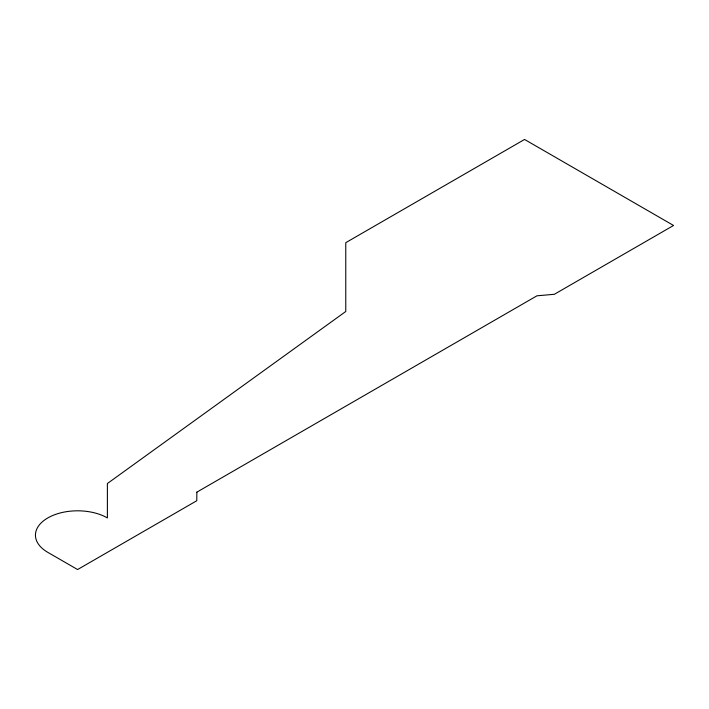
<?xml version="1.0" encoding="UTF-8"?>
<svg xmlns="http://www.w3.org/2000/svg" width="709" height="709" viewBox="0 0 709 709"><rect width="100%" height="100%" fill="white"/><g stroke="black" fill="none" stroke-linecap="round" stroke-linejoin="round"><path stroke-width="1.06" d="M196.854 492.152L196.783 500.731L77.591 569.549L47.795 552.346A42.141 24.328 0 0 1 47.795 517.933A42.141 24.328 0 0 1 107.387 517.933L107.387 483.529L345.77 311.49L345.77 242.673L524.563 139.451L673.55 225.471L554.358 294.288L536.943 295.813L196.854 492.152"/></g></svg>
